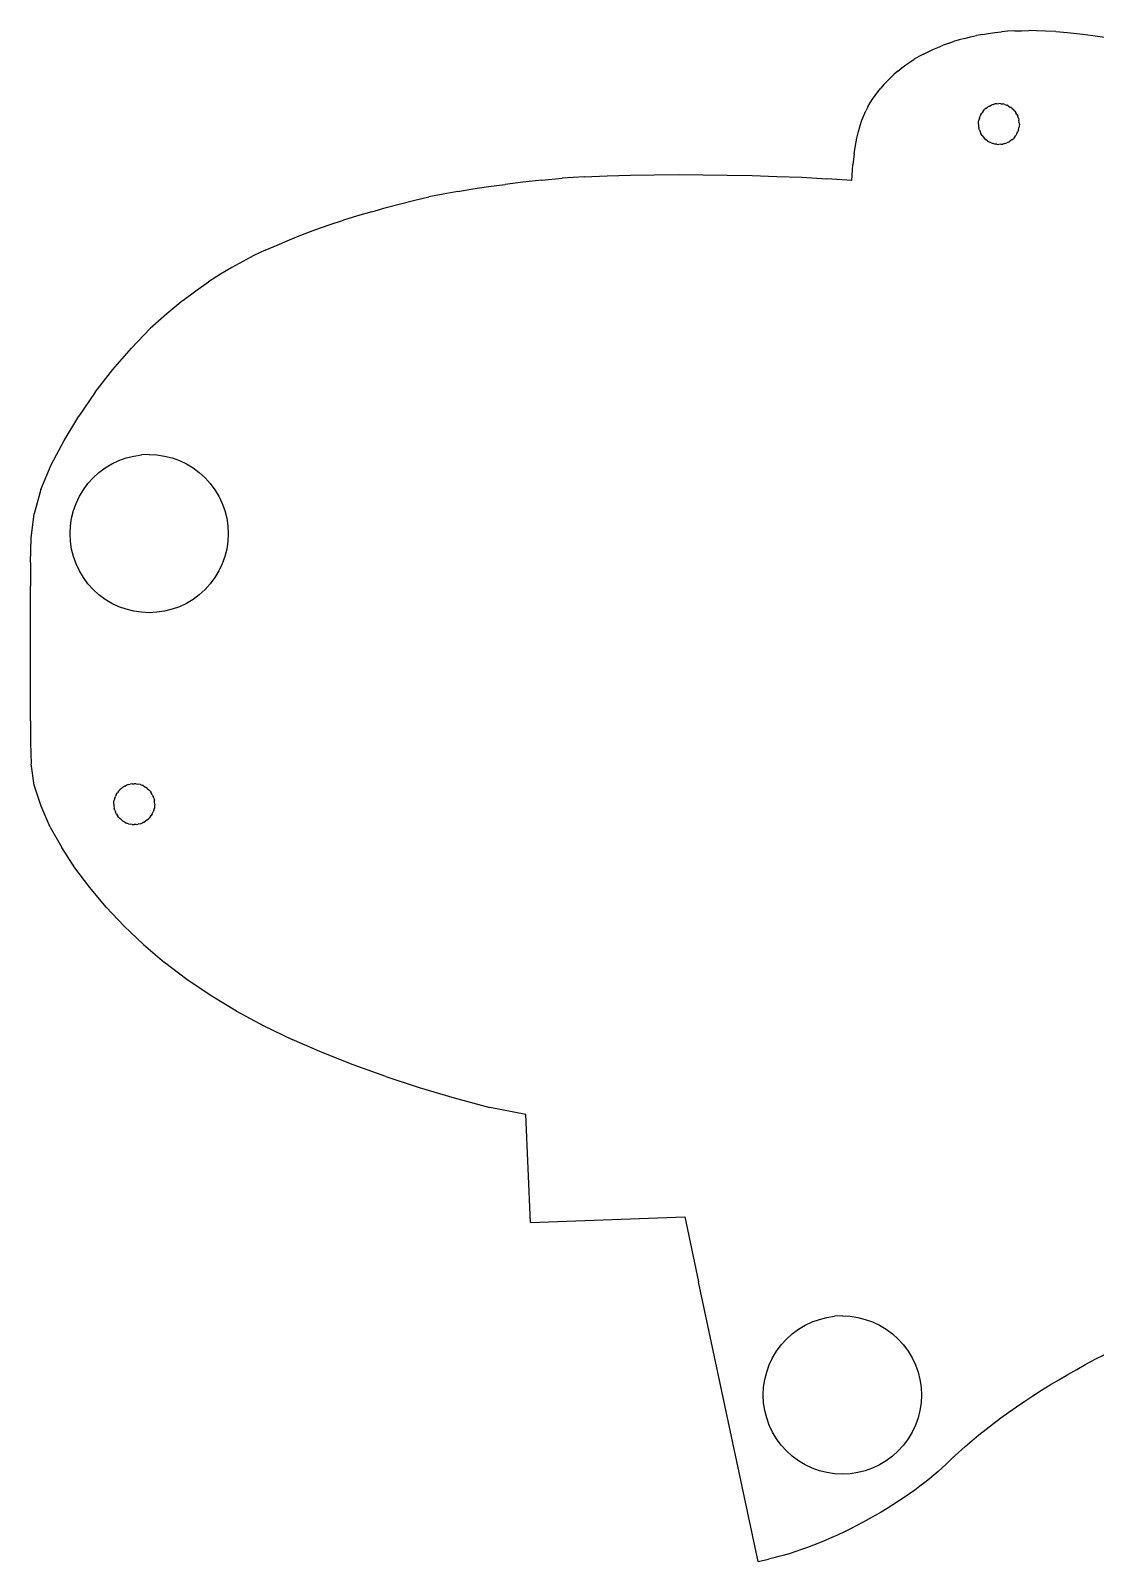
# Model space of a CAD drawing. Extents: x -52 to 66, y -62 to 18.
# Drawn here: x -52.4 to 3.4, y -62.3 to 18 of the extents above; entities that cross this region are included whole.
import ezdxf

# ---------------------------------------------------------------- set-up
doc = ezdxf.new("R2010")
doc.units = 0

msp = doc.modelspace()

# ---------------------------------------------------------------- linework, layer by layer
for p, q in [((-3.133, 17.656, -0.2), (-2.824, 17.725, -0.2)), ((-2.508, 17.786, -0.2), (-2.824, 17.725, -0.2)), ((-2.508, 17.786, -0.2), (-2.185, 17.839, -0.2)), ((-2.185, 17.839, -0.2), (-1.854, 17.884, -0.2)), ((-1.854, 17.884, -0.2), (-1.515, 17.921, -0.2)), ((-1.168, 17.949, -0.2), (-1.515, 17.921, -0.2)), ((-0.814, 17.969, -0.2), (-1.168, 17.949, -0.2)), ((-0.814, 17.969, -0.2), (-0.451, 17.982, -0.2)), ((-0.451, 17.982, -0.2), (-0.075, 17.986, -0.2)), ((0.33, 17.981, -0.2), (-0.075, 17.986, -0.2)), ((0.794, 17.964, -0.2), (0.33, 17.981, -0.2)), ((1.339, 17.934, -0.2), (0.794, 17.964, -0.2)), ((1.339, 17.934, -0.2), (1.949, 17.895, -0.2)), ((1.949, 17.895, -0.2), (2.895, 17.786, -0.2)), ((2.895, 17.786, -0.2), (3.922, 17.635, -0.2)), ((-5.608, 16.752, -0.2), (-5.359, 16.877, -0.2)), ((-5.359, 16.877, -0.2), (-5.103, 16.996, -0.2)), ((-5.103, 16.996, -0.2), (-4.841, 17.108, -0.2)), ((-4.841, 17.108, -0.2), (-4.573, 17.214, -0.2)), ((-4.298, 17.315, -0.2), (-4.573, 17.214, -0.2)), ((-4.298, 17.315, -0.2), (-4.017, 17.409, -0.2)), ((-3.729, 17.498, -0.2), (-4.017, 17.409, -0.2)), ((-3.434, 17.58, -0.2), (-3.729, 17.498, -0.2)), ((-3.434, 17.58, -0.2), (-3.133, 17.656, -0.2)), ((-6.744, 16.027, -0.2), (-6.532, 16.186, -0.2)), ((-6.532, 16.186, -0.2), (-6.312, 16.337, -0.2)), ((-6.312, 16.337, -0.2), (-6.084, 16.483, -0.2)), ((-5.849, 16.621, -0.2), (-6.084, 16.483, -0.2)), ((-5.608, 16.752, -0.2), (-5.849, 16.621, -0.2)), ((-7.681, 15.151, -0.2), (-7.511, 15.336, -0.2)), ((-7.511, 15.336, -0.2), (-7.332, 15.516, -0.2)), ((-7.332, 15.516, -0.2), (-7.145, 15.692, -0.2)), ((-6.949, 15.863, -0.2), (-7.145, 15.692, -0.2)), ((-6.949, 15.863, -0.2), (-6.744, 16.027, -0.2)), ((-8.272, 14.389, -0.2), (-8.137, 14.583, -0.2)), ((-8.137, 14.583, -0.2), (-7.993, 14.775, -0.2)), ((-7.993, 14.775, -0.2), (-7.841, 14.964, -0.2)), ((-7.681, 15.151, -0.2), (-7.841, 14.964, -0.2)), ((-8.734, 13.539, -0.2), (-8.629, 13.771, -0.2)), ((-8.517, 13.986, -0.2), (-8.629, 13.771, -0.2)), ((-8.517, 13.986, -0.2), (-8.398, 14.191, -0.2)), ((-8.398, 14.191, -0.2), (-8.272, 14.389, -0.2)), ((-2.584, 13.59, -0.2), (-2.53, 13.68, -0.2)), ((-2.468, 13.765, -0.2), (-2.53, 13.68, -0.2)), ((-2.468, 13.765, -0.2), (-2.397, 13.843, -0.2)), ((-2.319, 13.913, -0.2), (-2.397, 13.843, -0.2)), ((-2.319, 13.913, -0.2), (-2.235, 13.976, -0.2)), ((-2.145, 14.03, -0.2), (-2.235, 13.976, -0.2)), ((-2.145, 14.03, -0.2), (-2.05, 14.075, -0.2)), ((-1.951, 14.11, -0.2), (-2.05, 14.075, -0.2)), ((-1.951, 14.11, -0.2), (-1.849, 14.136, -0.2)), ((-1.745, 14.151, -0.2), (-1.849, 14.136, -0.2)), ((-1.745, 14.151, -0.2), (-1.64, 14.156, -0.2)), ((-1.535, 14.151, -0.2), (-1.64, 14.156, -0.2)), ((-1.535, 14.151, -0.2), (-1.431, 14.136, -0.2)), ((-1.329, 14.11, -0.2), (-1.431, 14.136, -0.2)), ((-1.329, 14.11, -0.2), (-1.23, 14.075, -0.2)), ((-1.135, 14.03, -0.2), (-1.23, 14.075, -0.2)), ((-1.135, 14.03, -0.2), (-1.045, 13.976, -0.2)), ((-0.96, 13.913, -0.2), (-1.045, 13.976, -0.2)), ((-0.96, 13.913, -0.2), (-0.882, 13.843, -0.2)), ((-0.812, 13.765, -0.2), (-0.882, 13.843, -0.2)), ((-0.812, 13.765, -0.2), (-0.749, 13.68, -0.2)), ((-0.695, 13.59, -0.2), (-0.749, 13.68, -0.2)), ((-9.015, 12.695, -0.2), (-8.927, 13.006, -0.2)), ((-8.927, 13.006, -0.2), (-8.833, 13.286, -0.2)), ((-8.833, 13.286, -0.2), (-8.734, 13.539, -0.2)), ((-2.711, 13.085, -0.2), (-2.706, 13.19, -0.2)), ((-2.711, 13.085, -0.2), (-2.706, 12.98, -0.2)), ((-2.706, 13.19, -0.2), (-2.69, 13.294, -0.2)), ((-2.706, 12.98, -0.2), (-2.69, 12.876, -0.2)), ((-2.665, 13.396, -0.2), (-2.69, 13.294, -0.2)), ((-2.665, 12.774, -0.2), (-2.69, 12.876, -0.2)), ((-2.665, 13.396, -0.2), (-2.629, 13.495, -0.2)), ((-2.584, 13.59, -0.2), (-2.629, 13.495, -0.2)), ((-0.695, 13.59, -0.2), (-0.65, 13.495, -0.2)), ((-0.615, 13.396, -0.2), (-0.65, 13.495, -0.2)), ((-0.615, 13.396, -0.2), (-0.589, 13.294, -0.2)), ((-0.615, 12.774, -0.2), (-0.589, 12.876, -0.2)), ((-0.574, 13.19, -0.2), (-0.589, 13.294, -0.2)), ((-0.574, 12.98, -0.2), (-0.589, 12.876, -0.2)), ((-0.569, 13.085, -0.2), (-0.574, 13.19, -0.2)), ((-0.569, 13.085, -0.2), (-0.574, 12.98, -0.2)), ((-9.172, 11.966, -0.2), (-9.096, 12.35, -0.2)), ((-9.096, 12.35, -0.2), (-9.015, 12.695, -0.2)), ((-2.665, 12.774, -0.2), (-2.629, 12.676, -0.2)), ((-2.629, 12.676, -0.2), (-2.584, 12.581, -0.2)), ((-2.53, 12.49, -0.2), (-2.584, 12.581, -0.2)), ((-2.53, 12.49, -0.2), (-2.468, 12.406, -0.2)), ((-2.468, 12.406, -0.2), (-2.397, 12.328, -0.2)), ((-2.397, 12.328, -0.2), (-2.319, 12.257, -0.2)), ((-2.235, 12.195, -0.2), (-2.319, 12.257, -0.2)), ((-2.235, 12.195, -0.2), (-2.145, 12.141, -0.2)), ((-2.05, 12.096, -0.2), (-2.145, 12.141, -0.2)), ((-2.05, 12.096, -0.2), (-1.951, 12.061, -0.2)), ((-1.849, 12.035, -0.2), (-1.951, 12.061, -0.2)), ((-1.329, 12.061, -0.2), (-1.431, 12.035, -0.2)), ((-1.329, 12.061, -0.2), (-1.23, 12.096, -0.2)), ((-1.135, 12.141, -0.2), (-1.23, 12.096, -0.2)), ((-1.135, 12.141, -0.2), (-1.045, 12.195, -0.2)), ((-0.96, 12.257, -0.2), (-1.045, 12.195, -0.2)), ((-0.96, 12.257, -0.2), (-0.882, 12.328, -0.2)), ((-0.812, 12.406, -0.2), (-0.882, 12.328, -0.2)), ((-0.812, 12.406, -0.2), (-0.749, 12.49, -0.2)), ((-0.695, 12.581, -0.2), (-0.749, 12.49, -0.2)), ((-0.695, 12.581, -0.2), (-0.65, 12.676, -0.2)), ((-0.615, 12.774, -0.2), (-0.65, 12.676, -0.2)), ((-9.242, 11.528, -0.2), (-9.306, 10.947, -0.2)), ((-9.242, 11.528, -0.2), (-9.172, 11.966, -0.2)), ((-1.745, 12.02, -0.2), (-1.849, 12.035, -0.2)), ((-1.745, 12.02, -0.2), (-1.64, 12.014, -0.2)), ((-1.535, 12.02, -0.2), (-1.64, 12.014, -0.2)), ((-1.535, 12.02, -0.2), (-1.431, 12.035, -0.2)), ((-9.364, 10.116, -0.2), (-9.306, 10.947, -0.2)), ((-30.032, 9.543, -0.2), (-29.244, 9.676, -0.2)), ((-29.244, 9.676, -0.2), (-28.421, 9.802, -0.2)), ((-28.421, 9.802, -0.2), (-27.549, 9.919, -0.2)), ((-26.62, 10.031, -0.2), (-27.549, 9.919, -0.2)), ((-25.627, 10.14, -0.2), (-26.62, 10.031, -0.2)), ((-25.627, 10.14, -0.2), (-24.552, 10.237, -0.2)), ((-23.4, 10.305, -0.2), (-24.552, 10.237, -0.2)), ((-23.4, 10.305, -0.2), (-22.203, 10.358, -0.2)), ((-22.203, 10.358, -0.2), (-20.972, 10.393, -0.2)), ((-20.972, 10.393, -0.2), (-19.728, 10.419, -0.2)), ((-19.728, 10.419, -0.2), (-18.466, 10.43, -0.2)), ((-18.466, 10.43, -0.2), (-17.186, 10.425, -0.2)), ((-17.186, 10.425, -0.2), (-15.894, 10.407, -0.2)), ((-15.894, 10.407, -0.2), (-14.597, 10.38, -0.2)), ((-14.597, 10.38, -0.2), (-13.291, 10.339, -0.2)), ((-13.291, 10.339, -0.2), (-11.981, 10.287, -0.2)), ((-11.981, 10.287, -0.2), (-10.671, 10.216, -0.2)), ((-9.364, 10.116, -0.2), (-10.671, 10.216, -0.2)), ((-33.792, 8.696, -0.2), (-33.04, 8.896, -0.2)), ((-33.04, 8.896, -0.2), (-32.292, 9.083, -0.2)), ((-32.292, 9.083, -0.2), (-31.55, 9.258, -0.2)), ((-30.797, 9.402, -0.2), (-31.55, 9.258, -0.2)), ((-30.032, 9.543, -0.2), (-30.797, 9.402, -0.2)), ((-35.293, 8.262, -0.2), (-36.038, 8.032, -0.2)), ((-34.544, 8.484, -0.2), (-35.293, 8.262, -0.2)), ((-34.544, 8.484, -0.2), (-33.792, 8.696, -0.2)), ((-38.86, 7.011, -0.2), (-38.186, 7.28, -0.2)), ((-38.186, 7.28, -0.2), (-37.492, 7.543, -0.2)), ((-37.492, 7.543, -0.2), (-36.781, 7.798, -0.2)), ((-36.781, 7.798, -0.2), (-36.038, 8.032, -0.2)), ((-40.143, 6.459, -0.2), (-40.734, 6.178, -0.2)), ((-40.143, 6.459, -0.2), (-39.515, 6.736, -0.2)), ((-39.515, 6.736, -0.2), (-38.86, 7.011, -0.2)), ((-41.311, 5.876, -0.2), (-41.892, 5.557, -0.2)), ((-40.734, 6.178, -0.2), (-41.311, 5.876, -0.2)), ((-42.488, 5.202, -0.2), (-43.115, 4.795, -0.2)), ((-41.892, 5.557, -0.2), (-42.488, 5.202, -0.2)), ((-44.471, 3.829, -0.2), (-43.779, 4.331, -0.2)), ((-43.779, 4.331, -0.2), (-43.115, 4.795, -0.2)), ((-44.471, 3.829, -0.2), (-45.301, 3.126, -0.2)), ((-45.301, 3.126, -0.2), (-46.176, 2.351, -0.2)), ((-46.176, 2.351, -0.2), (-47.16, 1.331, -0.2)), ((-48.137, 0.207, -0.2), (-47.16, 1.331, -0.2)), ((-49.068, -0.993, -0.2), (-48.137, 0.207, -0.2)), ((-49.068, -0.993, -0.2), (-49.925, -2.24, -0.2)), ((-50.692, -3.516, -0.2), (-49.925, -2.24, -0.2)), ((-51.373, -4.803, -0.2), (-50.692, -3.516, -0.2)), ((-51.905, -6.093, -0.2), (-51.373, -4.803, -0.2)), ((-48.538, -4.958, -0.2), (-48.189, -4.749, -0.2)), ((-48.189, -4.749, -0.2), (-47.821, -4.574, -0.2)), ((-47.821, -4.574, -0.2), (-47.437, -4.437, -0.2)), ((-47.437, -4.437, -0.2), (-47.042, -4.338, -0.2)), ((-47.042, -4.338, -0.2), (-46.639, -4.279, -0.2)), ((-46.233, -4.259, -0.2), (-46.639, -4.279, -0.2)), ((-46.233, -4.259, -0.2), (-45.826, -4.279, -0.2)), ((-45.826, -4.279, -0.2), (-45.423, -4.338, -0.2)), ((-45.423, -4.338, -0.2), (-45.028, -4.437, -0.2)), ((-45.028, -4.437, -0.2), (-44.644, -4.574, -0.2)), ((-44.644, -4.574, -0.2), (-44.276, -4.749, -0.2)), ((-44.276, -4.749, -0.2), (-43.927, -4.958, -0.2)), ((-49.441, -5.776, -0.2), (-49.167, -5.474, -0.2)), ((-49.167, -5.474, -0.2), (-48.865, -5.201, -0.2)), ((-48.865, -5.201, -0.2), (-48.538, -4.958, -0.2)), ((-43.927, -4.958, -0.2), (-43.6, -5.201, -0.2)), ((-43.6, -5.201, -0.2), (-43.298, -5.474, -0.2)), ((-43.298, -5.474, -0.2), (-43.025, -5.776, -0.2)), ((-51.905, -6.093, -0.2), (-52.266, -7.377, -0.2)), ((-49.893, -6.452, -0.2), (-49.683, -6.103, -0.2)), ((-49.683, -6.103, -0.2), (-49.441, -5.776, -0.2)), ((-43.025, -5.776, -0.2), (-42.782, -6.103, -0.2)), ((-42.782, -6.103, -0.2), (-42.573, -6.452, -0.2)), ((-50.303, -7.599, -0.2), (-50.204, -7.204, -0.2)), ((-50.204, -7.204, -0.2), (-50.067, -6.82, -0.2)), ((-50.067, -6.82, -0.2), (-49.893, -6.452, -0.2)), ((-42.573, -6.452, -0.2), (-42.398, -6.82, -0.2)), ((-42.398, -6.82, -0.2), (-42.261, -7.204, -0.2)), ((-42.261, -7.204, -0.2), (-42.162, -7.599, -0.2)), ((-52.419, -8.652, -0.2), (-52.266, -7.377, -0.2)), ((-50.383, -8.409, -0.2), (-50.363, -8.002, -0.2)), ((-50.363, -8.002, -0.2), (-50.303, -7.599, -0.2)), ((-42.162, -7.599, -0.2), (-42.103, -8.002, -0.2)), ((-42.103, -8.002, -0.2), (-42.083, -8.409, -0.2)), ((-52.45, -9.917, -0.2), (-52.419, -8.652, -0.2)), ((-50.363, -8.815, -0.2), (-50.383, -8.409, -0.2)), ((-50.303, -9.218, -0.2), (-50.363, -8.815, -0.2)), ((-42.103, -8.815, -0.2), (-42.162, -9.218, -0.2)), ((-42.083, -8.409, -0.2), (-42.103, -8.815, -0.2)), ((-50.204, -9.613, -0.2), (-50.303, -9.218, -0.2)), ((-50.067, -9.997, -0.2), (-50.204, -9.613, -0.2)), ((-42.261, -9.613, -0.2), (-42.398, -9.997, -0.2)), ((-42.162, -9.218, -0.2), (-42.261, -9.613, -0.2)), ((-52.45, -9.917, -0.2), (-52.45, -11.158, -0.2)), ((-49.893, -10.365, -0.2), (-50.067, -9.997, -0.2)), ((-49.683, -10.714, -0.2), (-49.893, -10.365, -0.2)), ((-42.573, -10.365, -0.2), (-42.782, -10.714, -0.2)), ((-42.398, -9.997, -0.2), (-42.573, -10.365, -0.2)), ((-52.45, -12.378, -0.2), (-52.45, -11.158, -0.2)), ((-49.441, -11.041, -0.2), (-49.683, -10.714, -0.2)), ((-49.167, -11.343, -0.2), (-49.441, -11.041, -0.2)), ((-43.025, -11.041, -0.2), (-43.298, -11.343, -0.2)), ((-42.782, -10.714, -0.2), (-43.025, -11.041, -0.2)), ((-48.865, -11.617, -0.2), (-49.167, -11.343, -0.2)), ((-48.538, -11.859, -0.2), (-48.865, -11.617, -0.2)), ((-48.189, -12.069, -0.2), (-48.538, -11.859, -0.2)), ((-43.927, -11.859, -0.2), (-44.276, -12.069, -0.2)), ((-43.6, -11.617, -0.2), (-43.927, -11.859, -0.2)), ((-43.298, -11.343, -0.2), (-43.6, -11.617, -0.2)), ((-52.45, -13.579, -0.2), (-52.45, -12.378, -0.2)), ((-47.821, -12.243, -0.2), (-48.189, -12.069, -0.2)), ((-47.437, -12.38, -0.2), (-47.821, -12.243, -0.2)), ((-47.042, -12.479, -0.2), (-47.437, -12.38, -0.2)), ((-46.639, -12.539, -0.2), (-47.042, -12.479, -0.2)), ((-46.233, -12.559, -0.2), (-46.639, -12.539, -0.2)), ((-45.826, -12.539, -0.2), (-46.233, -12.559, -0.2)), ((-45.423, -12.479, -0.2), (-45.826, -12.539, -0.2)), ((-45.028, -12.38, -0.2), (-45.423, -12.479, -0.2)), ((-44.644, -12.243, -0.2), (-45.028, -12.38, -0.2)), ((-44.276, -12.069, -0.2), (-44.644, -12.243, -0.2)), ((-52.45, -14.763, -0.2), (-52.45, -13.579, -0.2)), ((-52.45, -15.93, -0.2), (-52.45, -14.763, -0.2)), ((-52.45, -17.082, -0.2), (-52.45, -15.93, -0.2)), ((-52.45, -18.23, -0.2), (-52.45, -17.082, -0.2)), ((-52.45, -18.23, -0.2), (-52.45, -19.373, -0.2)), ((-52.45, -19.373, -0.2), (-52.418, -20.497, -0.2)), ((-52.258, -21.611, -0.2), (-52.418, -20.497, -0.2)), ((-51.904, -22.714, -0.2), (-52.258, -21.611, -0.2)), ((-47.514, -21.661, -0.2), (-47.604, -21.715, -0.2)), ((-47.514, -21.661, -0.2), (-47.419, -21.616, -0.2)), ((-47.32, -21.581, -0.2), (-47.419, -21.616, -0.2)), ((-47.32, -21.581, -0.2), (-47.218, -21.555, -0.2)), ((-47.114, -21.54, -0.2), (-47.218, -21.555, -0.2)), ((-47.114, -21.54, -0.2), (-47.009, -21.535, -0.2)), ((-46.904, -21.54, -0.2), (-47.009, -21.535, -0.2)), ((-46.904, -21.54, -0.2), (-46.8, -21.555, -0.2)), ((-46.698, -21.581, -0.2), (-46.8, -21.555, -0.2)), ((-46.698, -21.581, -0.2), (-46.599, -21.616, -0.2)), ((-46.504, -21.661, -0.2), (-46.599, -21.616, -0.2)), ((-46.504, -21.661, -0.2), (-46.414, -21.715, -0.2)), ((-48.075, -22.501, -0.2), (-48.059, -22.397, -0.2)), ((-48.034, -22.295, -0.2), (-48.059, -22.397, -0.2)), ((-48.034, -22.295, -0.2), (-47.998, -22.196, -0.2)), ((-47.953, -22.101, -0.2), (-47.998, -22.196, -0.2)), ((-47.953, -22.101, -0.2), (-47.899, -22.01, -0.2)), ((-47.837, -21.926, -0.2), (-47.899, -22.01, -0.2)), ((-47.837, -21.926, -0.2), (-47.766, -21.848, -0.2)), ((-47.688, -21.778, -0.2), (-47.766, -21.848, -0.2)), ((-47.688, -21.778, -0.2), (-47.604, -21.715, -0.2)), ((-46.329, -21.778, -0.2), (-46.414, -21.715, -0.2)), ((-46.329, -21.778, -0.2), (-46.251, -21.848, -0.2)), ((-46.181, -21.926, -0.2), (-46.251, -21.848, -0.2)), ((-46.181, -21.926, -0.2), (-46.118, -22.01, -0.2)), ((-46.064, -22.101, -0.2), (-46.118, -22.01, -0.2)), ((-46.064, -22.101, -0.2), (-46.019, -22.196, -0.2)), ((-45.984, -22.295, -0.2), (-46.019, -22.196, -0.2)), ((-45.984, -22.295, -0.2), (-45.958, -22.397, -0.2)), ((-45.943, -22.501, -0.2), (-45.958, -22.397, -0.2)), ((-51.418, -23.807, -0.2), (-51.904, -22.714, -0.2)), ((-48.08, -22.605, -0.2), (-48.075, -22.501, -0.2)), ((-48.08, -22.605, -0.2), (-48.075, -22.71, -0.2)), ((-48.075, -22.71, -0.2), (-48.059, -22.814, -0.2)), ((-48.034, -22.916, -0.2), (-48.059, -22.814, -0.2)), ((-48.034, -22.916, -0.2), (-47.998, -23.015, -0.2)), ((-47.953, -23.11, -0.2), (-47.998, -23.015, -0.2)), ((-47.953, -23.11, -0.2), (-47.899, -23.201, -0.2)), ((-47.837, -23.285, -0.2), (-47.899, -23.201, -0.2)), ((-47.837, -23.285, -0.2), (-47.766, -23.363, -0.2)), ((-46.181, -23.285, -0.2), (-46.251, -23.363, -0.2)), ((-46.181, -23.285, -0.2), (-46.118, -23.201, -0.2)), ((-46.064, -23.11, -0.2), (-46.118, -23.201, -0.2)), ((-46.064, -23.11, -0.2), (-46.019, -23.015, -0.2)), ((-45.984, -22.916, -0.2), (-46.019, -23.015, -0.2)), ((-45.984, -22.916, -0.2), (-45.958, -22.814, -0.2)), ((-45.943, -22.71, -0.2), (-45.958, -22.814, -0.2)), ((-45.938, -22.605, -0.2), (-45.943, -22.501, -0.2)), ((-45.938, -22.605, -0.2), (-45.943, -22.71, -0.2)), ((-51.418, -23.807, -0.2), (-50.816, -24.882, -0.2)), ((-47.688, -23.433, -0.2), (-47.766, -23.363, -0.2)), ((-47.688, -23.433, -0.2), (-47.604, -23.496, -0.2)), ((-47.514, -23.55, -0.2), (-47.604, -23.496, -0.2)), ((-47.514, -23.55, -0.2), (-47.419, -23.595, -0.2)), ((-47.32, -23.63, -0.2), (-47.419, -23.595, -0.2)), ((-47.32, -23.63, -0.2), (-47.218, -23.656, -0.2)), ((-47.114, -23.671, -0.2), (-47.218, -23.656, -0.2)), ((-47.114, -23.671, -0.2), (-47.009, -23.676, -0.2)), ((-46.904, -23.671, -0.2), (-47.009, -23.676, -0.2)), ((-46.904, -23.671, -0.2), (-46.8, -23.656, -0.2)), ((-46.698, -23.63, -0.2), (-46.8, -23.656, -0.2)), ((-46.698, -23.63, -0.2), (-46.599, -23.595, -0.2)), ((-46.504, -23.55, -0.2), (-46.599, -23.595, -0.2)), ((-46.504, -23.55, -0.2), (-46.414, -23.496, -0.2)), ((-46.329, -23.433, -0.2), (-46.414, -23.496, -0.2)), ((-46.329, -23.433, -0.2), (-46.251, -23.363, -0.2)), ((-50.122, -25.941, -0.2), (-50.816, -24.882, -0.2)), ((-49.347, -26.983, -0.2), (-50.122, -25.941, -0.2)), ((-48.488, -28.004, -0.2), (-49.347, -26.983, -0.2)), ((-48.488, -28.004, -0.2), (-47.546, -29, -0.2)), ((-47.546, -29, -0.2), (-46.524, -29.969, -0.2)), ((-46.524, -29.969, -0.2), (-45.428, -30.908, -0.2)), ((-44.247, -31.809, -0.2), (-45.428, -30.908, -0.2)), ((-42.983, -32.666, -0.2), (-44.247, -31.809, -0.2)), ((-41.64, -33.476, -0.2), (-42.983, -32.666, -0.2)), ((-41.64, -33.476, -0.2), (-40.218, -34.238, -0.2)), ((-40.218, -34.238, -0.2), (-38.723, -34.955, -0.2)), ((-37.155, -35.633, -0.2), (-38.723, -34.955, -0.2)), ((-35.519, -36.277, -0.2), (-37.155, -35.633, -0.2)), ((-33.817, -36.892, -0.2), (-35.519, -36.277, -0.2)), ((-33.817, -36.892, -0.2), (-32.055, -37.475, -0.2)), ((-32.055, -37.475, -0.2), (-30.234, -38.022, -0.2)), ((-30.234, -38.022, -0.2), (-28.358, -38.523, -0.2)), ((-26.458, -38.897, -0.2), (-28.358, -38.523, -0.2)), ((-26.229, -44.553, -0.2), (-26.458, -38.897, -0.2)), ((-26.229, -44.553, -0.2), (-18.12, -44.266, -0.2)), ((-18.12, -44.266, -0.2), (-17.397, -47.668, -0.2)), ((-14.278, -62.34, -0.2), (-17.397, -47.668, -0.2)), ((-11.813, -49.95, -0.2), (-11.445, -49.776, -0.2)), ((-11.445, -49.776, -0.2), (-11.062, -49.639, -0.2)), ((-11.062, -49.639, -0.2), (-10.667, -49.54, -0.2)), ((-10.667, -49.54, -0.2), (-10.264, -49.48, -0.2)), ((-9.857, -49.46, -0.2), (-10.264, -49.48, -0.2)), ((-9.857, -49.46, -0.2), (-9.45, -49.48, -0.2)), ((-9.45, -49.48, -0.2), (-9.047, -49.54, -0.2)), ((-9.047, -49.54, -0.2), (-8.652, -49.639, -0.2)), ((-8.652, -49.639, -0.2), (-8.269, -49.776, -0.2)), ((-8.269, -49.776, -0.2), (-7.901, -49.95, -0.2)), ((-12.792, -50.676, -0.2), (-12.49, -50.402, -0.2)), ((-12.49, -50.402, -0.2), (-12.163, -50.159, -0.2)), ((-12.163, -50.159, -0.2), (-11.813, -49.95, -0.2)), ((-7.901, -49.95, -0.2), (-7.551, -50.159, -0.2)), ((-7.551, -50.159, -0.2), (-7.224, -50.402, -0.2)), ((-7.224, -50.402, -0.2), (-6.923, -50.676, -0.2)), ((-13.517, -51.654, -0.2), (-13.308, -51.304, -0.2)), ((-13.308, -51.304, -0.2), (-13.065, -50.977, -0.2)), ((-13.065, -50.977, -0.2), (-12.792, -50.676, -0.2)), ((-6.923, -50.676, -0.2), (-6.649, -50.977, -0.2)), ((-6.649, -50.977, -0.2), (-6.406, -51.304, -0.2)), ((-6.406, -51.304, -0.2), (-6.197, -51.654, -0.2)), ((-13.828, -52.405, -0.2), (-13.691, -52.022, -0.2)), ((-13.691, -52.022, -0.2), (-13.517, -51.654, -0.2)), ((-6.197, -51.654, -0.2), (-6.023, -52.022, -0.2)), ((-6.023, -52.022, -0.2), (-5.886, -52.405, -0.2)), ((2.441, -52.264, -0.2), (2.924, -51.998, -0.2)), ((2.924, -51.998, -0.2), (3.413, -51.736, -0.2)), ((3.413, -51.736, -0.2), (3.91, -51.479, -0.2)), ((-13.987, -53.203, -0.2), (-13.927, -52.8, -0.2)), ((-13.927, -52.8, -0.2), (-13.828, -52.405, -0.2)), ((-5.886, -52.405, -0.2), (-5.787, -52.8, -0.2)), ((-5.787, -52.8, -0.2), (-5.727, -53.203, -0.2)), ((1.039, -53.083, -0.2), (1.499, -52.807, -0.2)), ((1.499, -52.807, -0.2), (1.966, -52.533, -0.2)), ((1.966, -52.533, -0.2), (2.441, -52.264, -0.2)), ((-14.007, -53.61, -0.2), (-13.987, -53.203, -0.2)), ((-13.987, -54.017, -0.2), (-14.007, -53.61, -0.2)), ((-5.727, -53.203, -0.2), (-5.707, -53.61, -0.2)), ((-5.707, -53.61, -0.2), (-5.727, -54.017, -0.2)), ((-0.289, -53.934, -0.2), (0.145, -53.647, -0.2)), ((0.145, -53.647, -0.2), (0.588, -53.364, -0.2)), ((0.588, -53.364, -0.2), (1.039, -53.083, -0.2)), ((-13.927, -54.42, -0.2), (-13.987, -54.017, -0.2)), ((-13.828, -54.815, -0.2), (-13.927, -54.42, -0.2)), ((-5.787, -54.42, -0.2), (-5.886, -54.815, -0.2)), ((-5.727, -54.017, -0.2), (-5.787, -54.42, -0.2)), ((-1.536, -54.809, -0.2), (-1.13, -54.515, -0.2)), ((-1.13, -54.515, -0.2), (-0.714, -54.223, -0.2)), ((-0.714, -54.223, -0.2), (-0.289, -53.934, -0.2)), ((-13.691, -55.198, -0.2), (-13.828, -54.815, -0.2)), ((-13.517, -55.566, -0.2), (-13.691, -55.198, -0.2)), ((-6.023, -55.198, -0.2), (-6.197, -55.566, -0.2)), ((-5.886, -54.815, -0.2), (-6.023, -55.198, -0.2)), ((-2.695, -55.706, -0.2), (-2.319, -55.405, -0.2)), ((-2.319, -55.405, -0.2), (-1.933, -55.106, -0.2)), ((-1.933, -55.106, -0.2), (-1.536, -54.809, -0.2)), ((-13.308, -55.916, -0.2), (-13.517, -55.566, -0.2)), ((-13.065, -56.243, -0.2), (-13.308, -55.916, -0.2)), ((-6.406, -55.916, -0.2), (-6.649, -56.243, -0.2)), ((-6.197, -55.566, -0.2), (-6.406, -55.916, -0.2)), ((-3.416, -56.313, -0.2), (-3.061, -56.009, -0.2)), ((-3.061, -56.009, -0.2), (-2.695, -55.706, -0.2)), ((-12.792, -56.545, -0.2), (-13.065, -56.243, -0.2)), ((-12.49, -56.818, -0.2), (-12.792, -56.545, -0.2)), ((-12.163, -57.061, -0.2), (-12.49, -56.818, -0.2)), ((-7.224, -56.818, -0.2), (-7.551, -57.061, -0.2)), ((-6.923, -56.545, -0.2), (-7.224, -56.818, -0.2)), ((-6.649, -56.243, -0.2), (-6.923, -56.545, -0.2)), ((-4.415, -57.234, -0.2), (-4.093, -56.926, -0.2)), ((-4.093, -56.926, -0.2), (-3.76, -56.619, -0.2)), ((-3.76, -56.619, -0.2), (-3.416, -56.313, -0.2)), ((-11.813, -57.27, -0.2), (-12.163, -57.061, -0.2)), ((-11.445, -57.444, -0.2), (-11.813, -57.27, -0.2)), ((-11.062, -57.581, -0.2), (-11.445, -57.444, -0.2)), ((-10.667, -57.68, -0.2), (-11.062, -57.581, -0.2)), ((-10.264, -57.74, -0.2), (-10.667, -57.68, -0.2)), ((-9.857, -57.76, -0.2), (-10.264, -57.74, -0.2)), ((-9.45, -57.74, -0.2), (-9.857, -57.76, -0.2)), ((-9.047, -57.68, -0.2), (-9.45, -57.74, -0.2)), ((-8.652, -57.581, -0.2), (-9.047, -57.68, -0.2)), ((-8.269, -57.444, -0.2), (-8.652, -57.581, -0.2)), ((-7.901, -57.27, -0.2), (-8.269, -57.444, -0.2)), ((-7.551, -57.061, -0.2), (-7.901, -57.27, -0.2)), ((-5.05, -57.81, -0.2), (-5.286, -58.006, -0.2)), ((-4.826, -57.616, -0.2), (-5.05, -57.81, -0.2)), ((-4.826, -57.616, -0.2), (-4.614, -57.424, -0.2)), ((-4.614, -57.424, -0.2), (-4.415, -57.234, -0.2)), ((-6.055, -58.596, -0.2), (-6.33, -58.792, -0.2)), ((-5.789, -58.399, -0.2), (-6.055, -58.596, -0.2)), ((-5.532, -58.202, -0.2), (-5.789, -58.399, -0.2)), ((-5.286, -58.006, -0.2), (-5.532, -58.202, -0.2)), ((-7.203, -59.373, -0.2), (-7.508, -59.562, -0.2)), ((-6.905, -59.181, -0.2), (-7.203, -59.373, -0.2)), ((-6.614, -58.987, -0.2), (-6.905, -59.181, -0.2)), ((-6.33, -58.792, -0.2), (-6.614, -58.987, -0.2)), ((-8.451, -60.112, -0.2), (-8.773, -60.287, -0.2)), ((-8.132, -59.932, -0.2), (-8.451, -60.112, -0.2)), ((-7.818, -59.749, -0.2), (-8.132, -59.932, -0.2)), ((-7.508, -59.562, -0.2), (-7.818, -59.749, -0.2)), ((-10.077, -60.939, -0.2), (-10.404, -61.087, -0.2)), ((-9.75, -60.784, -0.2), (-10.077, -60.939, -0.2)), ((-9.423, -60.624, -0.2), (-9.75, -60.784, -0.2)), ((-9.097, -60.458, -0.2), (-9.423, -60.624, -0.2)), ((-8.773, -60.287, -0.2), (-9.097, -60.458, -0.2)), ((-12.304, -61.829, -0.2), (-12.604, -61.926, -0.2)), ((-11.998, -61.725, -0.2), (-12.304, -61.829, -0.2)), ((-11.687, -61.612, -0.2), (-11.998, -61.725, -0.2)), ((-11.371, -61.492, -0.2), (-11.687, -61.612, -0.2)), ((-11.051, -61.364, -0.2), (-11.371, -61.492, -0.2)), ((-10.729, -61.229, -0.2), (-11.051, -61.364, -0.2)), ((-10.404, -61.087, -0.2), (-10.729, -61.229, -0.2)), ((-14.278, -62.34, -0.2), (-13.729, -62.223, -0.2)), ((-13.46, -62.162, -0.2), (-13.729, -62.223, -0.2)), ((-13.183, -62.092, -0.2), (-13.46, -62.162, -0.2)), ((-12.897, -62.013, -0.2), (-13.183, -62.092, -0.2)), ((-12.604, -61.926, -0.2), (-12.897, -62.013, -0.2))]:
    msp.add_line(p, q)

doc.saveas('drawing.dxf')
